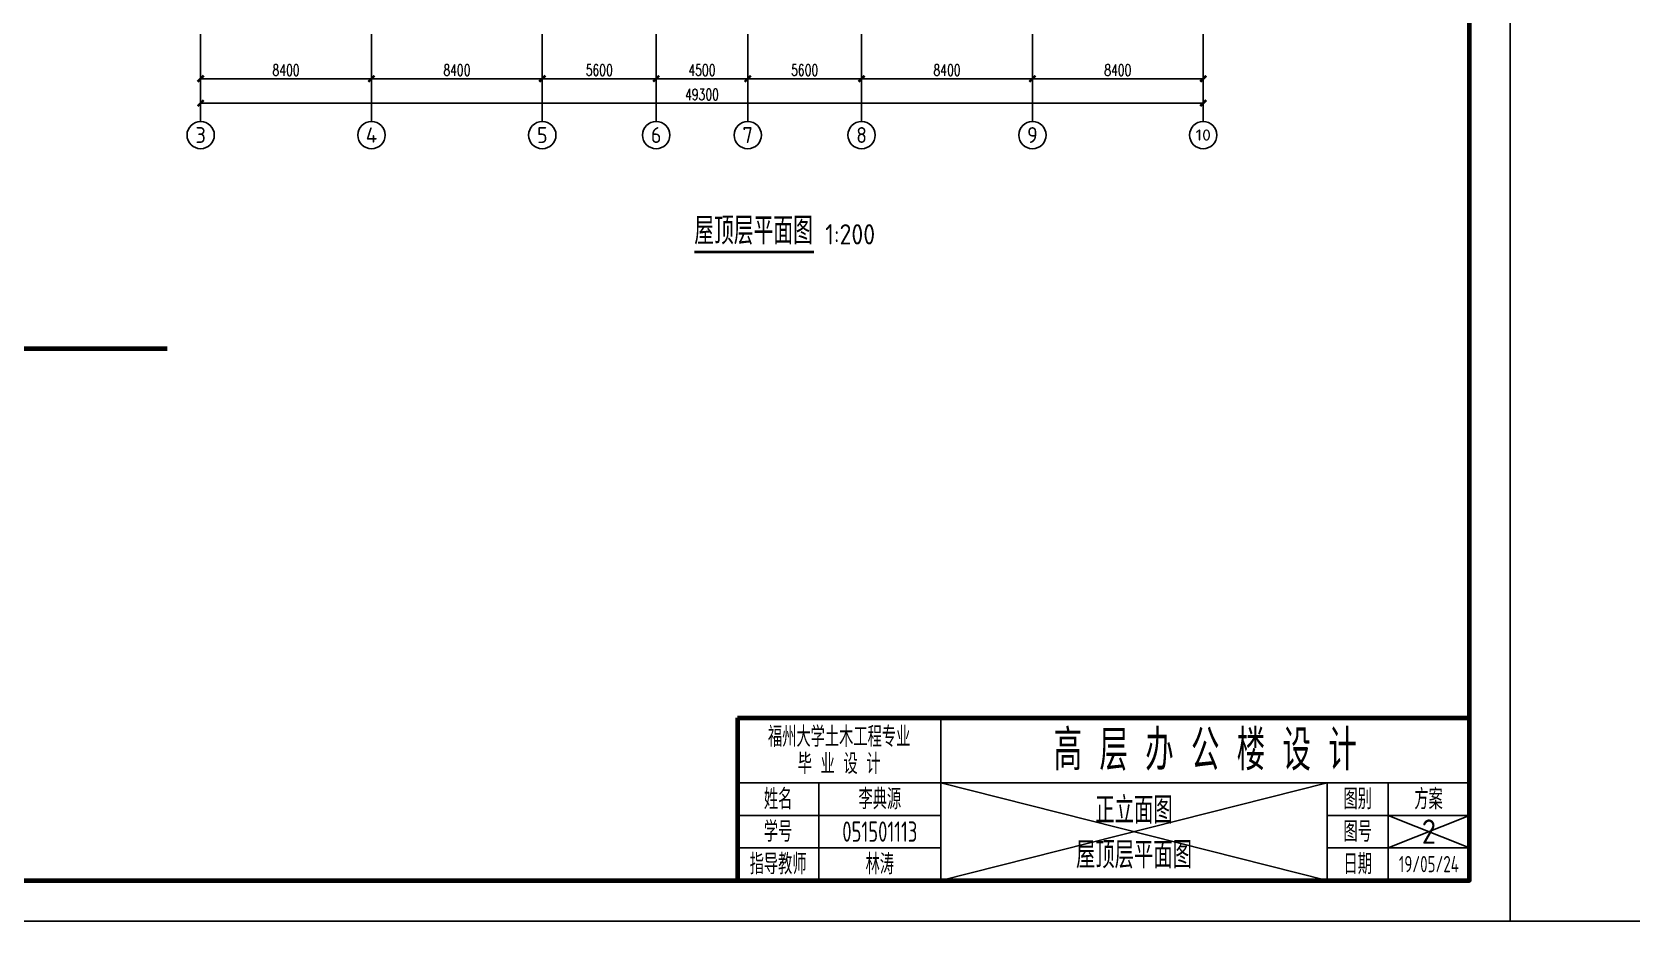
# Model space of a CAD drawing. Extents: x -1 to 1050000, y -900000 to 0.
# Drawn here: x 305511 to 384187, y -180000 to -136255 of the extents above; entities that cross this region are included whole.
import ezdxf
from ezdxf.enums import TextEntityAlignment as Align

# ---------------------------------------------------------------- set-up
doc = ezdxf.new("R2010")
doc.units = 0
doc.header["$LTSCALE"] = 1000
doc.header["$MEASUREMENT"] = 0
for name, color, linetype in [('AXIS', 3, 'Continuous'), ('AXIS_TEXT', 7, 'Continuous'), ('DIM_SYMB', 3, 'Continuous'), ('E_LINE', 7, 'Continuous'), ('G-ANNO-TTLB', 6, 'Continuous'), ('G-ANNO-TTLB-THIN', 151, 'Continuous'), ('PUB_TEXT', 7, 'Continuous')]:
    doc.layers.add(name, color=color, linetype=linetype)
doc.layers.add('G-ANNO-TTLB-WIDE', color=214, linetype='Continuous', lineweight=100)
doc.layers.add('ignorePrint', color=151, linetype='Continuous', plot=False)
doc.styles.add('_TCH_AXIS', font='tssdeng.shx', dxfattribs={"bigfont": 'GBCBIG.shx'})
doc.styles.add('_TCH_DIM_T3', font='SIMPLEX', dxfattribs={"width": 0.705882, "bigfont": 'GBCBIG'})
doc.styles.add('COMPLEX', font='COMPLEX')
doc.styles.add('hztxt', font='tssdeng.shx', dxfattribs={"width": 0.7, "bigfont": 'hztxt.shx'})
doc.styles.get("Standard").update_dxf_attribs({"font": 'gbenor.shx', "bigfont": 'gbcbig.shx'})
doc.dimstyles.new('_TCH_ARCH&&100', dxfattribs={"dimtxt": 297.5, "dimasz": 100, "dimexe": 250, "dimexo": 300, "dimgap": 126.25, "dimtad": 1, "dimdec": 0, "dimzin": 0, "dimdsep": 46, "dimtxsty": '_TCH_DIM_T3', "dimblk": 'ARCHTICK', "dimcen": 0.09, "dimclrt": 7, "dimazin": 2, "dimtfac": 1, "dimtdec": 0, "dimtix": 1, "dimtmove": 2, "dimatfit": 3, "dimfxl": 1, "dimtolj": 1, "dimtzin": 0, "dimarcsym": 0})

# ---------------------------------------------------------------- blocks, each defined once
blk = doc.blocks.new('*U1')
blk.add_line((-525000, 0), (525000, 0))
blk = doc.blocks.new('*U2')
at = {"layer": 'Defpoints', "color": 0, "linetype": 'ByBlock', "lineweight": -2, "transparency": 16777216}
blk.add_blockref('*U1', (0, -180000), dxfattribs=at)
blk = doc.blocks.new('_ArchTick')
at = {"color": 0, "linetype": 'ByBlock', "const_width": 0.4}
blk.add_lwpolyline([(-0.5, -0.5), (0.5, 0.5)], dxfattribs=at)
blk = doc.blocks.new('*D606')
at = {"layer": 'AXIS', "color": 0, "lineweight": -2, "transparency": 16777216}
for p, q in [((313804, -136355), (313804, -138805)), ((322204, -136355), (322204, -138805)), ((313804, -138555), (322204, -138555))]:
    blk.add_line(p, q, dxfattribs=at)
at = {"layer": 'Defpoints', "color": 0, "transparency": 16777216}
for p in [(313804, -136055), (322204, -136055), (322204, -138555)]:
    blk.add_point(p, dxfattribs=at)
at = {"layer": 'AXIS', "color": 0, "lineweight": -2, "transparency": 16777216, "xscale": 300, "yscale": 300, "zscale": 300, "rotation": 180}
blk.add_blockref('_ArchTick', (313804, -138555), dxfattribs=at)
at = {"layer": 'AXIS', "color": 0, "lineweight": -2, "transparency": 16777216, "xscale": 300, "yscale": 300, "zscale": 300}
blk.add_blockref('_ArchTick', (322204, -138555), dxfattribs=at)
at = {"layer": 'AXIS', "color": 7, "transparency": 16777216, "insert": (318004, -138130), "char_height": 550, "attachment_point": 5, "style": '_TCH_DIM_T3'}
blk.add_mtext('\\A1;8400', dxfattribs=at)
blk = doc.blocks.new('*D607')
at = {"layer": 'AXIS', "color": 0, "lineweight": -2, "transparency": 16777216}
for p, q in [((322204, -136355), (322204, -138805)), ((330604, -136355), (330604, -138805)), ((322204, -138555), (330604, -138555))]:
    blk.add_line(p, q, dxfattribs=at)
at = {"layer": 'Defpoints', "color": 0, "transparency": 16777216}
for p in [(322204, -136055), (330604, -136055), (330604, -138555)]:
    blk.add_point(p, dxfattribs=at)
at = {"layer": 'AXIS', "color": 0, "lineweight": -2, "transparency": 16777216, "xscale": 300, "yscale": 300, "zscale": 300, "rotation": 180}
blk.add_blockref('_ArchTick', (322204, -138555), dxfattribs=at)
at = {"layer": 'AXIS', "color": 0, "lineweight": -2, "transparency": 16777216, "xscale": 300, "yscale": 300, "zscale": 300}
blk.add_blockref('_ArchTick', (330604, -138555), dxfattribs=at)
at = {"layer": 'AXIS', "color": 7, "transparency": 16777216, "insert": (326404, -138130), "char_height": 550, "attachment_point": 5, "style": '_TCH_DIM_T3'}
blk.add_mtext('\\A1;8400', dxfattribs=at)
blk = doc.blocks.new('*D608')
at = {"layer": 'AXIS', "color": 0, "lineweight": -2, "transparency": 16777216}
for p, q in [((330604, -136355), (330604, -138805)), ((336204, -136355), (336204, -138805)), ((330604, -138555), (336204, -138555))]:
    blk.add_line(p, q, dxfattribs=at)
at = {"layer": 'Defpoints', "color": 0, "transparency": 16777216}
for p in [(330604, -136055), (336204, -136055), (336204, -138555)]:
    blk.add_point(p, dxfattribs=at)
at = {"layer": 'AXIS', "color": 0, "lineweight": -2, "transparency": 16777216, "xscale": 300, "yscale": 300, "zscale": 300, "rotation": 180}
blk.add_blockref('_ArchTick', (330604, -138555), dxfattribs=at)
at = {"layer": 'AXIS', "color": 0, "lineweight": -2, "transparency": 16777216, "xscale": 300, "yscale": 300, "zscale": 300}
blk.add_blockref('_ArchTick', (336204, -138555), dxfattribs=at)
at = {"layer": 'AXIS', "color": 7, "transparency": 16777216, "insert": (333404, -138130), "char_height": 550, "attachment_point": 5, "style": '_TCH_DIM_T3'}
blk.add_mtext('\\A1;5600', dxfattribs=at)
blk = doc.blocks.new('*D609')
at = {"layer": 'AXIS', "color": 0, "lineweight": -2, "transparency": 16777216}
for p, q in [((336204, -136355), (336204, -138805)), ((340704, -136355), (340704, -138805)), ((336204, -138555), (340704, -138555))]:
    blk.add_line(p, q, dxfattribs=at)
at = {"layer": 'Defpoints', "color": 0, "transparency": 16777216}
for p in [(336204, -136055), (340704, -136055), (340704, -138555)]:
    blk.add_point(p, dxfattribs=at)
at = {"layer": 'AXIS', "color": 0, "lineweight": -2, "transparency": 16777216, "xscale": 300, "yscale": 300, "zscale": 300, "rotation": 180}
blk.add_blockref('_ArchTick', (336204, -138555), dxfattribs=at)
at = {"layer": 'AXIS', "color": 0, "lineweight": -2, "transparency": 16777216, "xscale": 300, "yscale": 300, "zscale": 300}
blk.add_blockref('_ArchTick', (340704, -138555), dxfattribs=at)
at = {"layer": 'AXIS', "color": 7, "transparency": 16777216, "insert": (338454, -138130), "char_height": 550, "attachment_point": 5, "style": '_TCH_DIM_T3'}
blk.add_mtext('\\A1;4500', dxfattribs=at)
blk = doc.blocks.new('*D588')
at = {"layer": 'AXIS', "color": 0, "lineweight": -2, "transparency": 16777216}
for p, q in [((340704, -136355), (340704, -138805)), ((346304, -136355), (346304, -138805)), ((340704, -138555), (346304, -138555))]:
    blk.add_line(p, q, dxfattribs=at)
at = {"layer": 'Defpoints', "color": 0, "transparency": 16777216}
for p in [(340704, -136055), (346304, -136055), (346304, -138555)]:
    blk.add_point(p, dxfattribs=at)
at = {"layer": 'AXIS', "color": 0, "lineweight": -2, "transparency": 16777216, "xscale": 300, "yscale": 300, "zscale": 300, "rotation": 180}
blk.add_blockref('_ArchTick', (340704, -138555), dxfattribs=at)
at = {"layer": 'AXIS', "color": 0, "lineweight": -2, "transparency": 16777216, "xscale": 300, "yscale": 300, "zscale": 300}
blk.add_blockref('_ArchTick', (346304, -138555), dxfattribs=at)
at = {"layer": 'AXIS', "color": 7, "transparency": 16777216, "insert": (343504, -138130), "char_height": 550, "attachment_point": 5, "style": '_TCH_DIM_T3'}
blk.add_mtext('\\A1;5600', dxfattribs=at)
blk = doc.blocks.new('*D589')
at = {"layer": 'AXIS', "color": 0, "lineweight": -2, "transparency": 16777216}
for p, q in [((346304, -136355), (346304, -138805)), ((354704, -136355), (354704, -138805)), ((346304, -138555), (354704, -138555))]:
    blk.add_line(p, q, dxfattribs=at)
at = {"layer": 'Defpoints', "color": 0, "transparency": 16777216}
for p in [(346304, -136055), (354704, -136055), (354704, -138555)]:
    blk.add_point(p, dxfattribs=at)
at = {"layer": 'AXIS', "color": 0, "lineweight": -2, "transparency": 16777216, "xscale": 300, "yscale": 300, "zscale": 300, "rotation": 180}
blk.add_blockref('_ArchTick', (346304, -138555), dxfattribs=at)
at = {"layer": 'AXIS', "color": 0, "lineweight": -2, "transparency": 16777216, "xscale": 300, "yscale": 300, "zscale": 300}
blk.add_blockref('_ArchTick', (354704, -138555), dxfattribs=at)
at = {"layer": 'AXIS', "color": 7, "transparency": 16777216, "insert": (350504, -138130), "char_height": 550, "attachment_point": 5, "style": '_TCH_DIM_T3'}
blk.add_mtext('\\A1;8400', dxfattribs=at)
blk = doc.blocks.new('*D590')
at = {"layer": 'AXIS', "color": 0, "lineweight": -2, "transparency": 16777216}
for p, q in [((354704, -136355), (354704, -138805)), ((363104, -136355), (363104, -138805)), ((354704, -138555), (363104, -138555))]:
    blk.add_line(p, q, dxfattribs=at)
at = {"layer": 'Defpoints', "color": 0, "transparency": 16777216}
for p in [(354704, -136055), (363104, -136055), (363104, -138555)]:
    blk.add_point(p, dxfattribs=at)
at = {"layer": 'AXIS', "color": 0, "lineweight": -2, "transparency": 16777216, "xscale": 300, "yscale": 300, "zscale": 300, "rotation": 180}
blk.add_blockref('_ArchTick', (354704, -138555), dxfattribs=at)
at = {"layer": 'AXIS', "color": 0, "lineweight": -2, "transparency": 16777216, "xscale": 300, "yscale": 300, "zscale": 300}
blk.add_blockref('_ArchTick', (363104, -138555), dxfattribs=at)
at = {"layer": 'AXIS', "color": 7, "transparency": 16777216, "insert": (358904, -138130), "char_height": 550, "attachment_point": 5, "style": '_TCH_DIM_T3'}
blk.add_mtext('\\A1;8400', dxfattribs=at)
blk = doc.blocks.new('*D591')
at = {"layer": 'AXIS', "color": 0, "lineweight": -2, "transparency": 16777216}
for p, q in [((313804, -136755), (313804, -140005)), ((363104, -136755), (363104, -140005)), ((313804, -139755), (363104, -139755))]:
    blk.add_line(p, q, dxfattribs=at)
at = {"layer": 'Defpoints', "color": 0, "transparency": 16777216}
for p in [(313804, -136455), (363104, -136455), (363104, -139755)]:
    blk.add_point(p, dxfattribs=at)
at = {"layer": 'AXIS', "color": 0, "lineweight": -2, "transparency": 16777216, "xscale": 300, "yscale": 300, "zscale": 300, "rotation": 180}
blk.add_blockref('_ArchTick', (313804, -139755), dxfattribs=at)
at = {"layer": 'AXIS', "color": 0, "lineweight": -2, "transparency": 16777216, "xscale": 300, "yscale": 300, "zscale": 300}
blk.add_blockref('_ArchTick', (363104, -139755), dxfattribs=at)
at = {"layer": 'AXIS', "color": 7, "transparency": 16777216, "insert": (338454, -139330), "char_height": 550, "attachment_point": 5, "style": '_TCH_DIM_T3'}
blk.add_mtext('\\A1;49300', dxfattribs=at)
blk = doc.blocks.new('_AXISO')
blk.add_circle((0, 0), 0.5)
at = {"layer": 'AXIS_TEXT', "style": 'COMPLEX', "width": 1.041667}
blk.add_attdef('A', text='', height=0.56, dxfattribs=at).set_placement((-0.25, -0.28), (0.25, -0.28), align=Align.FIT)

msp = doc.modelspace()

# ---------------------------------------------------------------- linework, layer by layer
at = {"layer": 'AXIS'}
for p, q in [((313803.94, -136654.74), (313803.94, -140654.74)), ((322203.94, -136654.74), (322203.94, -140654.74)), ((330603.94, -136654.74), (330603.94, -140654.74)), ((336203.94, -136654.74), (336203.94, -140654.74)), ((340703.94, -136654.74), (340703.94, -140654.74)), ((346303.94, -136654.74), (346303.94, -140654.74)), ((354703.94, -136654.74), (354703.94, -140654.74)), ((363103.94, -136654.74), (363103.94, -140654.74))]:
    msp.add_line(p, q, dxfattribs=at)
at = {"layer": 'DIM_SYMB', "const_width": 140}
msp.add_lwpolyline([(338075.72, -147079.87), (343955.72, -147079.87)], dxfattribs=at)
at = {"layer": 'E_LINE', "lineweight": 90}
msp.add_line((217655, -151830.85), (312165, -151830.85), dxfattribs=at)
at = {"layer": 'E_LINE', "const_width": 40}
msp.add_lwpolyline([(217655, -151850.85), (312165, -151850.85)], dxfattribs=at)
at = {"layer": 'G-ANNO-TTLB-THIN', "lineweight": 100}
for q in [(340200, -178000), (376200, -170000)]:
    msp.add_line((340200, -170000), q, dxfattribs=at)
at = {"layer": 'G-ANNO-TTLB-THIN'}
for p, q in [((350200, -170000), (350200, -178000)), ((340200, -173200), (376200, -173200)), ((344200, -173200), (344200, -178000)), ((369200, -173200), (369200, -178000)), ((372200, -173200), (372200, -178000)), ((340200, -174800), (350200, -174800)), ((369200, -174800), (376200, -174800)), ((340200, -176400), (350200, -176400)), ((369200, -176400), (376200, -176400))]:
    msp.add_line(p, q, dxfattribs=at)
msp.add_lwpolyline([(210000, -180000), (378200, -180000), (378200, -61200), (210000, -61200)], close=True, dxfattribs=at)
at = {"layer": 'G-ANNO-TTLB-WIDE'}
msp.add_lwpolyline([(376200, -63200), (215000, -63200), (215000, -178000), (376200, -178000)], close=True, dxfattribs=at)
at = {"layer": 'ignorePrint'}
for p, q in [((350200, -178000), (369200, -173200)), ((350200, -173200), (369200, -178000)), ((372200, -176400), (376200, -174800)), ((372200, -174800), (376200, -176400))]:
    msp.add_line(p, q, dxfattribs=at)

# ---------------------------------------------------------------- block references
at = {"layer": 'AXIS'}
ref = msp.add_blockref('_AXISO', (313803.94, -141325.88), dxfattribs=dict(at, xscale=1342.281879194632, yscale=1342.281879194632, zscale=1342.281879194632))
ref.add_attrib('A', '3', dxfattribs={"layer": 'AXIS_TEXT', "height": 781.79, "style": '_TCH_AXIS', "width": 1.238095}).set_placement((313543.34, -141716.77), (314064.54, -141716.77), align=Align.FIT)
ref = msp.add_blockref('_AXISO', (322203.94, -141325.88), dxfattribs=dict(at, xscale=1342.281879194632, yscale=1342.281879194632, zscale=1342.281879194632))
ref.add_attrib('A', '4', dxfattribs={"layer": 'AXIS_TEXT', "height": 747.39, "style": '_TCH_AXIS', "width": 1.320635}).set_placement((321919.22, -141699.57), (322488.66, -141699.57), align=Align.FIT)
ref = msp.add_blockref('_AXISO', (330603.94, -141325.88), dxfattribs=dict(at, xscale=1342.281879194632, yscale=1342.281879194632, zscale=1342.281879194632))
ref.add_attrib('A', '5', dxfattribs={"layer": 'AXIS_TEXT', "height": 781.79, "style": '_TCH_AXIS', "width": 1.238095}).set_placement((330343.34, -141716.77), (330864.54, -141716.77), align=Align.FIT)
ref = msp.add_blockref('_AXISO', (336203.94, -141325.88), dxfattribs=dict(at, xscale=1342.281879194632, yscale=1342.281879194632, zscale=1342.281879194632))
ref.add_attrib('A', '6', dxfattribs={"layer": 'AXIS_TEXT', "height": 781.79, "style": '_TCH_AXIS', "width": 1.333333}).set_placement((335943.34, -141716.77), (336464.54, -141716.77), align=Align.FIT)
ref = msp.add_blockref('_AXISO', (340703.94, -141325.88), dxfattribs=dict(at, xscale=1342.281879194632, yscale=1342.281879194632, zscale=1342.281879194632))
ref.add_attrib('A', '7', dxfattribs={"layer": 'AXIS_TEXT', "height": 781.79, "style": '_TCH_AXIS', "width": 1.238095}).set_placement((340443.34, -141716.77), (340964.54, -141716.77), align=Align.FIT)
ref = msp.add_blockref('_AXISO', (346303.94, -141325.88), dxfattribs=dict(at, xscale=1342.281879194632, yscale=1342.281879194632, zscale=1342.281879194632))
ref.add_attrib('A', '8', dxfattribs={"layer": 'AXIS_TEXT', "height": 781.79, "style": '_TCH_AXIS', "width": 1.238095}).set_placement((346043.34, -141716.77), (346564.54, -141716.77), align=Align.FIT)
ref = msp.add_blockref('_AXISO', (354703.94, -141325.88), dxfattribs=dict(at, xscale=1342.281879194632, yscale=1342.281879194632, zscale=1342.281879194632))
ref.add_attrib('A', '9', dxfattribs={"layer": 'AXIS_TEXT', "height": 781.79, "style": '_TCH_AXIS', "width": 1.333333}).set_placement((354443.34, -141716.77), (354964.54, -141716.77), align=Align.FIT)
ref = msp.add_blockref('_AXISO', (363103.94, -141325.88), dxfattribs=dict(at, xscale=1342.281879194632, yscale=1342.281879194632, zscale=1342.281879194632))
ref.add_attrib('A', '10', dxfattribs={"layer": 'AXIS_TEXT', "height": 551.083, "style": '_TCH_AXIS', "width": 1.196825}).set_placement((362723.43, -141601.42), (363484.45, -141601.42), align=Align.FIT)
at = {"layer": 'Defpoints'}
msp.add_blockref('*U2', (525000, 0), dxfattribs=at)

# ---------------------------------------------------------------- texts
at = {"insert": (363200, -171600), "char_height": 2000, "attachment_point": 5, "style": 'hztxt'}
msp.add_mtext_dynamic_manual_height_columns('高 层 办 公 楼 设 计', width=23534.7227, gutter_width=5000, heights=[0], dxfattribs=at)
at = {"insert": (359700, -175655.15), "char_height": 1320, "attachment_point": 5}
msp.add_mtext_dynamic_manual_height_columns('正立面图\\P屋顶层平面图', width=17519.2522, gutter_width=50, heights=[0], dxfattribs=at)
at = {"insert": (374200, -175600), "char_height": 1200, "width": 4000, "attachment_point": 5}
msp.add_mtext('2', dxfattribs=at)
at = {"layer": 'G-ANNO-TTLB', "attachment_point": 5, "style": 'hztxt'}
for s, insert, char_height, width, line_spacing_factor in [('福州大学土木工程专业\\P毕 业 设 计', (345200, -171600), 1000, 14210.0424, 0.8), ('姓名', (342200, -174000), 1000, 3312, 0.938532), ('李典源', (347200, -174000), 1000, 3312, 0.938532), ('图别', (370700, -174000), 1000, 2208, 0.938532), ('方案', (374183.99, -174006.4), 1000, 2208, 0.938532), ('学号', (342200, -175600), 1000, 3312, 0.938532), ('051501113', (347200, -175600), 1000, 4968, 0.938532), ('图号', (370700, -175600), 1000, 2208, 0.938532), ('指导教师', (342200, -177200), 1000, 4416, 0.938532), ('林涛', (347200, -177200), 1000, 3312, 0.938532), ('日期', (370700, -177200), 1000, 2208, 0.938532), ('19/05/24', (374200, -177200), 800, 2208, 0.938532)]:
    msp.add_mtext(s, dxfattribs=dict(at, insert=insert, char_height=char_height, width=width, line_spacing_factor=line_spacing_factor))
at = {"layer": 'PUB_TEXT'}
for s, height, p in [('屋顶层平面图', 1350.355, (338075.72, -146710.51)), ('1:200', 1000, (344515.72, -146710.51))]:
    msp.add_text(s, height=height, dxfattribs=at).set_placement(p)

# ---------------------------------------------------------------- dimensions: what is measured, and where the dimension line sits
at = {"layer": 'AXIS'}
for p1, p2, distance, picture, middle in [((313803.94, -136054.74), (322203.94, -136054.74), -2500, '*D606', (318003.94, -138129.74)), ((322203.94, -136054.74), (330603.94, -136054.74), -2500, '*D607', (326403.94, -138129.74)), ((330603.94, -136054.74), (336203.94, -136054.74), -2500, '*D608', (333403.94, -138129.74)), ((336203.94, -136054.74), (340703.94, -136054.74), -2500, '*D609', (338453.94, -138129.74)), ((340703.94, -136054.74), (346303.94, -136054.74), -2500, '*D588', (343503.94, -138129.74)), ((346303.94, -136054.74), (354703.94, -136054.74), -2500, '*D589', (350503.94, -138129.74)), ((354703.94, -136054.74), (363103.94, -136054.74), -2500, '*D590', (358903.94, -138129.74)), ((313803.94, -136454.74), (363103.94, -136454.74), -3300, '*D591', (338453.94, -139329.74))]:
    dim = msp.add_aligned_dim(p1=p1, p2=p2, distance=distance, dimstyle='_TCH_ARCH&&100', override={"dimtxt": 550, "dimasz": 300, "dimgap": 150}, dxfattribs=at)
    dim.commit()
    dim.dimension.update_dxf_attribs({"geometry": picture, "text_midpoint": middle})

doc.saveas('drawing.dxf')
